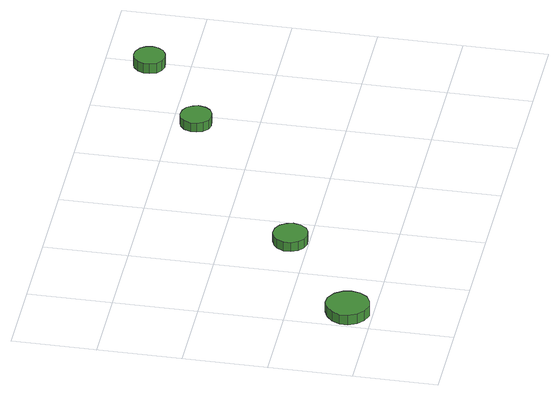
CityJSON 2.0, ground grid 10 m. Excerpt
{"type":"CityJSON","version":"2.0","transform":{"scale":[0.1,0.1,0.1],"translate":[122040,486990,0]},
"CityObjects":{
"tree1":{"type":"SolitaryVegetationObject","attributes":{"function":"something"},"geometry":[{"type":"MultiSurface","lod":"1","boundaries":[[[0,1,2,3,4,5,6,7,8,9,10,11,12,13,14]],[[15,16,17,18,19,20,21,22,23,24,25,26,27,28,29]],[[0,29,28,1]],[[1,28,27,2]],[[2,27,26,3]],[[3,26,25,4]],[[4,25,24,5]],[[5,24,23,6]],[[6,23,22,7]],[[7,22,21,8]],[[8,21,20,9]],[[9,20,19,10]],[[10,19,18,11]],[[11,18,17,12]],[[12,17,16,13]],[[13,16,15,14]],[[14,15,29,0]]]}]},
"tree2":{"type":"SolitaryVegetationObject","attributes":{"function":"something"},"geometry":[{"type":"MultiSurface","lod":"1","boundaries":[[[30,31,32,33,34,35,36,37,38,39,40,41,42,43,44]],[[45,46,47,48,49,50,51,52,53,54,55,56,57,58,59]],[[30,59,58,31]],[[31,58,57,32]],[[32,57,56,33]],[[33,56,55,34]],[[34,55,54,35]],[[35,54,53,36]],[[36,53,52,37]],[[37,52,51,38]],[[38,51,50,39]],[[39,50,49,40]],[[40,49,48,41]],[[41,48,47,42]],[[42,47,46,43]],[[43,46,45,44]],[[44,45,59,30]]]}]},
"tree3":{"type":"SolitaryVegetationObject","attributes":{"function":"something"},"geometry":[{"type":"MultiSurface","lod":"1","boundaries":[[[60,61,62,63,64,65,66,67,68,69,70,71,72,73,74]],[[75,76,77,78,79,80,81,82,83,84,85,86,87,88,89]],[[60,89,88,61]],[[61,88,87,62]],[[62,87,86,63]],[[63,86,85,64]],[[64,85,84,65]],[[65,84,83,66]],[[66,83,82,67]],[[67,82,81,68]],[[68,81,80,69]],[[69,80,79,70]],[[70,79,78,71]],[[71,78,77,72]],[[72,77,76,73]],[[73,76,75,74]],[[74,75,89,60]]]}]},
"tree4":{"type":"SolitaryVegetationObject","attributes":{"function":"something"},"geometry":[{"type":"MultiSurface","lod":"1","boundaries":[[[90,91,92,93,94,95,96,97,98,99,100,101,102,103,104]],[[105,106,107,108,109,110,111,112,113,114,115,116,117,118,119]],[[90,119,118,91]],[[91,118,117,92]],[[92,117,116,93]],[[93,116,115,94]],[[94,115,114,95]],[[95,114,113,96]],[[96,113,112,97]],[[97,112,111,98]],[[98,111,110,99]],[[99,110,109,100]],[[100,109,108,101]],[[101,108,107,102]],[[102,107,106,103]],[[103,106,105,104]],[[104,105,119,90]]]}]}
},
"vertices":[
[54,30,20],[52,40,20],[46,49,20],[36,55,20],[26,56,20],[16,52,20],[8,45,20],[3,35,20],[3,25,20],[8,15,20],[16,8,20],[26,4,20],[36,6,20],[46,11,20],[52,20,20],[52,20,7],[46,11,7],[36,6,7],[26,4,7],[16,8,7],[8,15,7],[3,25,7],[3,35,7],[8,45,7],[16,52,7],[26,56,7],[36,55,7],[46,49,7],[52,40,7],[54,30,7],
[181,122,20],[179,130,20],[174,137,20],[167,141,20],[158,142,20],[150,139,20],[144,134,20],[140,126,20],[140,117,20],[144,109,20],[150,104,20],[158,101,20],[167,102,20],[174,106,20],[179,113,20],[179,113,8],[174,106,8],[167,102,8],[158,101,8],[150,104,8],[144,109,8],[140,117,8],[140,126,8],[144,134,8],[150,139,8],[158,142,8],[167,141,8],[174,137,8],[179,130,8],[181,122,8],
[405,274,18],[403,281,18],[399,287,18],[392,291,18],[384,292,18],[377,290,18],[371,285,18],[368,277,18],[368,270,18],[371,263,18],[377,257,18],[384,255,18],[392,256,18],[399,260,18],[403,266,18],[403,266,6],[399,260,6],[392,256,6],[384,255,6],[377,257,6],[371,263,6],[368,270,6],[368,277,6],[371,285,6],[377,290,6],[384,292,6],[392,291,6],[399,287,6],[403,281,6],[405,274,6],
[515,348,19],[513,356,19],[509,362,19],[502,366,19],[494,367,19],[487,365,19],[481,359,19],[478,352,19],[478,345,19],[481,337,19],[487,332,19],[494,330,19],[502,331,19],[509,335,19],[513,341,19],[513,341,6],[509,335,6],[502,331,6],[494,330,6],[487,332,6],[481,337,6],[478,345,6],[478,352,6],[481,359,6],[487,365,6],[494,367,6],[502,366,6],[509,362,6],[513,356,6],[515,348,6]
]}
